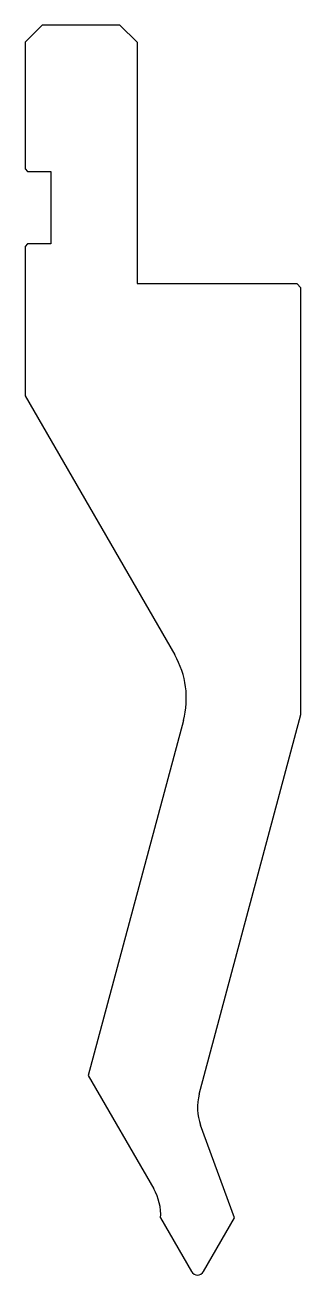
# Model space of a CAD drawing. Header units: metres. Extents: x 31 to 63, y -94 to 51.
import ezdxf

# ---------------------------------------------------------------- set-up
doc = ezdxf.new("R2010")
doc.units = ezdxf.units.M

msp = doc.modelspace()

# ---------------------------------------------------------------- linework, layer by layer
for p, q in [((33.058567, 50.907875), (31.058567, 48.907875)), ((42.058567, 50.907875), (33.058567, 50.907875)), ((44.058567, 48.907875), (42.058567, 50.907875)), ((31.058567, 48.907875), (31.058567, 34.207875)), ((44.058567, 48.907875), (44.058567, 20.907875)), ((31.058567, 34.207875), (31.358567, 33.907875)), ((31.358567, 33.907875), (34.058567, 33.907875)), ((34.058567, 33.907875), (34.058567, 25.507875)), ((31.358567, 25.507875), (31.058567, 25.207875)), ((31.058567, 25.207875), (31.058567, 7.907645)), ((34.058567, 25.507875), (31.358567, 25.507875)), ((44.058567, 20.907875), (62.558567, 20.907875)), ((63.058567, 20.407875), (62.558567, 20.907875)), ((63.058567, -29.091446), (63.058567, 20.407875)), ((31.058567, 7.907645), (48.422821, -22.168125)), ((49.421826, -29.756316), (38.385918, -70.942883)), ((51.264012, -73.109324), (63.058567, -29.091446)), ((38.385918, -70.942883), (45.98572, -84.106125)), ((55.339066, -87.478027), (51.421412, -76.714359)), ((46.778034, -87.477967), (50.365747, -93.692068)), ((51.751388, -93.692068), (55.339066, -87.478027))]:
    msp.add_line(p, q)
for centre, radius, start, end in [((39.762567, -27.168125), 10, 345, 30), ((57.059567, -74.662239), 6, 165, 200), ((40.789567, -87.106125), 6, 356.446895, 30), ((51.058567, -93.292068), 0.8, 210, 330)]:
    msp.add_arc(centre, radius, start, end)

doc.saveas('drawing.dxf')
